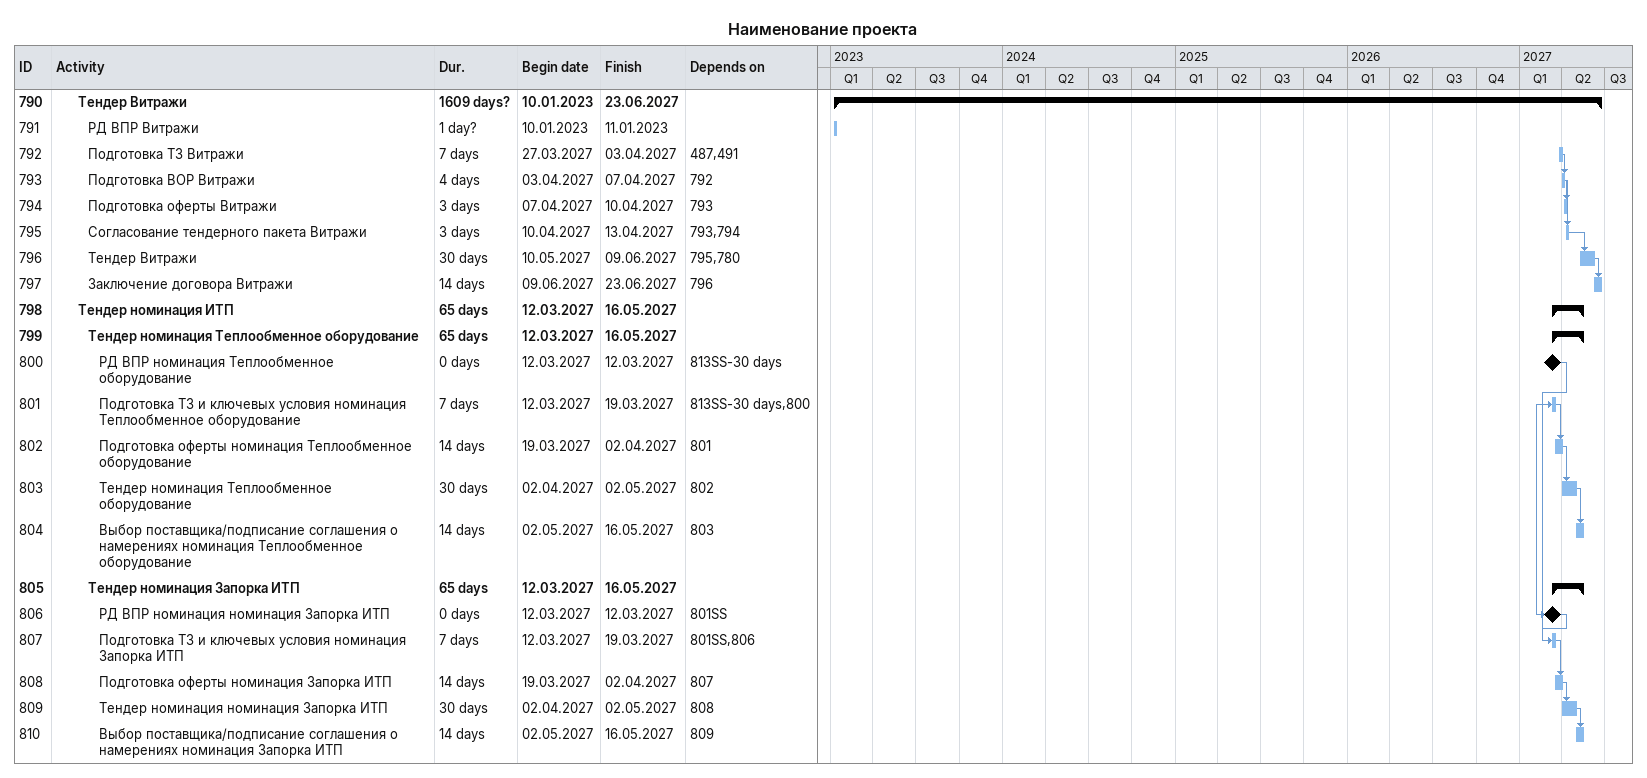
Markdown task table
Наименование проекта

| ID | Level | Task | Duration | Start | Finish | Predecessors |
|---|---|---|---|---|---|---|
| 790 | 3 | **Тендер Витражи** | 1609d? | 2023-01-10 | 2027-06-23 |  |
| 791 | 4 | РД ВПР Витражи | 1d? | 2023-01-10 | 2023-01-11 |  |
| 792 | 4 | Подготовка ТЗ Витражи | 7d | 2027-03-27 | 2027-04-03 | 487, 491 |
| 793 | 4 | Подготовка ВОР Витражи | 4d | 2027-04-03 | 2027-04-07 | 792 |
| 794 | 4 | Подготовка оферты Витражи | 3d | 2027-04-07 | 2027-04-10 | 793 |
| 795 | 4 | Согласование тендерного пакета Витражи | 3d | 2027-04-10 | 2027-04-13 | 793, 794 |
| 796 | 4 | Тендер Витражи | 30d | 2027-05-10 | 2027-06-09 | 795, 780 |
| 797 | 4 | Заключение договора Витражи | 14d | 2027-06-09 | 2027-06-23 | 796 |
| 798 | 3 | **Тендер номинация ИТП** | 65d | 2027-03-12 | 2027-05-16 |  |
| 799 | 4 | **Тендер номинация Теплообменное оборудование** | 65d | 2027-03-12 | 2027-05-16 |  |
| 800 | 5 | РД ВПР номинация Теплообменное оборудование | 0d | 2027-03-12 | 2027-03-12 | 813SS-30d |
| 801 | 5 | Подготовка ТЗ и ключевых условия номинация Теплообменное оборудование | 7d | 2027-03-12 | 2027-03-19 | 813SS-30d, 800 |
| 802 | 5 | Подготовка оферты номинация Теплообменное оборудование | 14d | 2027-03-19 | 2027-04-02 | 801 |
| 803 | 5 | Тендер номинация Теплообменное оборудование | 30d | 2027-04-02 | 2027-05-02 | 802 |
| 804 | 5 | Выбор поставщика/подписание соглашения о намерениях номинация Теплообменное оборудование | 14d | 2027-05-02 | 2027-05-16 | 803 |
| 805 | 4 | **Тендер номинация Запорка ИТП** | 65d | 2027-03-12 | 2027-05-16 |  |
| 806 | 5 | РД ВПР номинация номинация Запорка ИТП | 0d | 2027-03-12 | 2027-03-12 | 801SS |
| 807 | 5 | Подготовка ТЗ и ключевых условия номинация Запорка ИТП | 7d | 2027-03-12 | 2027-03-19 | 801SS, 806 |
| 808 | 5 | Подготовка оферты номинация Запорка ИТП | 14d | 2027-03-19 | 2027-04-02 | 807 |
| 809 | 5 | Тендер номинация номинация Запорка ИТП | 30d | 2027-04-02 | 2027-05-02 | 808 |
| 810 | 5 | Выбор поставщика/подписание соглашения о намерениях номинация Запорка ИТП | 14d | 2027-05-02 | 2027-05-16 | 809 |
